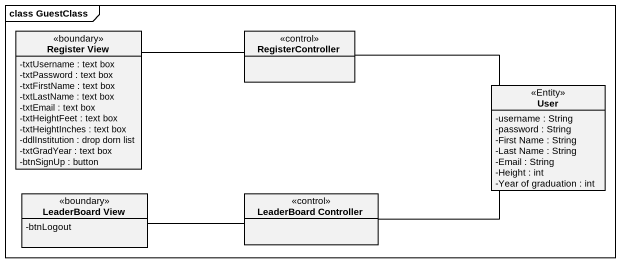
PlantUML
@startuml
mainframe class GuestClass
hide circle
hide empty members
skinparam classAttributeIconSize 0
class "Register View" as Register_View <<boundary>> {
  -txtUsername : text box
  -txtPassword : text box
  -txtFirstName : text box
  -txtLastName : text box
  -txtEmail : text box
  -txtHeightFeet : text box
  -txtHeightInches : text box
  -ddlInstitution : drop dorn list
  -txtGradYear : text box
  -btnSignUp : button
}
class RegisterController <<control>>
class User <<Entity>> {
  -username : String
  -password : String
  -First Name : String
  -Last Name : String
  -Email : String
  -Height : int
  -Year of graduation : int
}
class "LeaderBoard View" as LeaderBoard_View <<boundary>> {
  -btnLogout
}
class "LeaderBoard Controller" as LeaderBoard_Controller <<control>>
Register_View -right- RegisterController
RegisterController -right- User
LeaderBoard_View -right- LeaderBoard_Controller
LeaderBoard_Controller -right- User
@enduml
